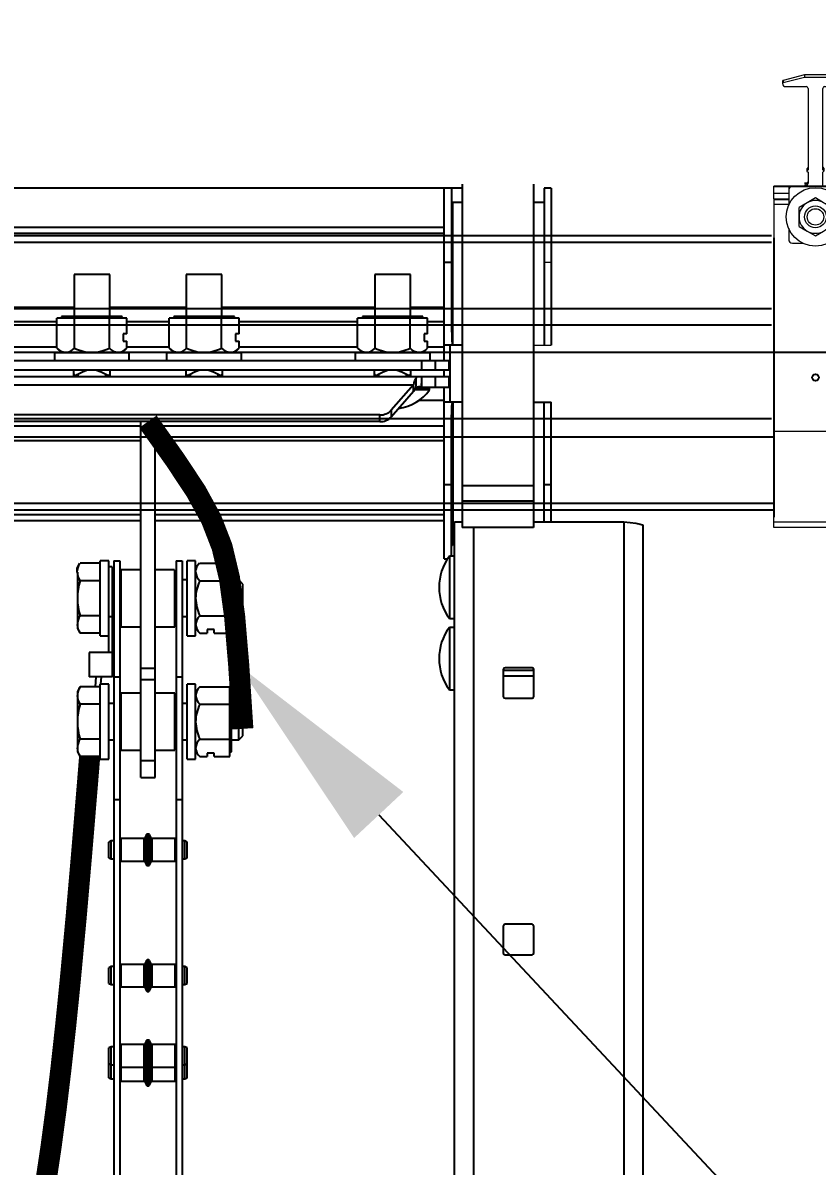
# Model space of a CAD drawing. Header units: feet. Extents: x -17 to 453, y -41 to 31.
# Drawn here: x 50.095 to 50.766, y 5.596 to 6.563 of the extents above; entities that cross this region are included whole.
import ezdxf
from ezdxf import colors
from ezdxf.entities.mleader import LeaderData, LeaderLine
from ezdxf.enums import TextEntityAlignment as Align
from ezdxf.lldxf.tags import DXFTag
from ezdxf.math import Vec2, Vec3

# ---------------------------------------------------------------- set-up
doc = ezdxf.new("R2018")
doc.units = ezdxf.units.FT
doc.header["$MEASUREMENT"] = 0
for name, color, linetype in [('DETL-RACK-FADE', 8, 'Continuous'), ('G-ANNO-TEXT', 1, 'Continuous'), ('PV-CABL-G2', 104, 'G2')]:
    doc.layers.add(name, color=color, linetype=linetype)
doc.styles.add('NEI-A', font='arial.ttf')
doc.styles.get("Standard").update_dxf_attribs({"font": 'arial.ttf'})
tags = doc.linetypes.add('G2', pattern='A,0.176989,-0.056821,["G2",NEI-A,S=0.1,R=0,X=0,Y=-0.05],-0.243179,0.176989', length=0.653978).pattern_tags.tags
tags[6] = DXFTag(74, 10)

# ---------------------------------------------------------------- blocks, each defined once
blk = doc.blocks.new('CLAMP')
at = {"color": 3, "linetype": 'Continuous', "lineweight": 15}
for p, q in [((-0.004798626367520598, 0.1326443036068738), (-0.01417172662998567, 0.1301865137858691)), ((-0.004798626367520598, 0.1314930813212918), (-0.01417172662998567, 0.1290352915338548)), ((-0.004798626367520598, 0.1326443036068738), (-0.004798626367520598, 0.1314930813212918)), ((0.004798626333975875, 0.1326443036068738), (-0.004798626367520598, 0.1326443036068738)), ((0.004798626333975875, 0.1314930813212918), (-0.004798626367520598, 0.1314930813212918)), ((0.004798626333975875, 0.1326443036068738), (0.004798626333975875, 0.1314930813212918)), ((0.01417172659643384, 0.1301865137858691), (0.004798626333975875, 0.1326443036068738)), ((0.01417172659643384, 0.1290352915338548), (0.004798626333975875, 0.1314930813212918)), ((-0.01439587906901707, 0.1298962130334331), (-0.01439587906901707, 0.1287449907478617)), ((-0.01417172662998567, 0.1301865137858691), (-0.01417172662998567, 0.1290352915338548)), ((-0.01311624537995115, 0.127466574984636), (-0.003998855286706515, 0.127466574984636)), ((-0.003199084239422945, 0.1266675651116387), (-0.003199084239422945, 0.09098773627755463)), ((0.003199084239422945, 0.1242129183640124), (0.003199084239422945, 0.1266675651116387)), ((0.00399885528669941, 0.127466574984636), (0.01311624534640643, 0.127466574984636)), ((0.01417172659643384, 0.1301865137858691), (0.01417172659643384, 0.1290352915338548)), ((0.01439587903547235, 0.1298962130334331), (0.01439587903547235, 0.1287449907478617)), ((0.003199084239422944, 0.09098773624404183), (0.003199084239422945, 0.1242129183640124)), ((-0.003710937708337525, 0.09162684573262325), (-0.003698954095273876, 0.09163956448314892)), ((-0.003710937708337525, 0.09162684573262325), (-0.003710937708337525, 0.0904763699588429)), ((-0.003199084239422945, 0.09098773627755463), (-0.003710937708337525, 0.0904763699588429)), ((-0.003710937708337525, 0.0904763699588429), (-0.003199084239422945, 0.08996500367367943)), ((-0.003199084239422945, 0.09213895856312782), (-0.003698954095273876, 0.09163956448314892)), ((0.003199084205878222, 0.09213895856312782), (0.003698954061729154, 0.09163956448314892)), ((0.003199084205878222, 0.09098773627755463), (0.003710937674792802, 0.0904763699588429)), ((0.003710937674792802, 0.0904763699588429), (0.003199084205878222, 0.08996500367367943)), ((0.003710937674792802, 0.09162684573262325), (0.003698954061729154, 0.09163956448314892)), ((0.003710937674792802, 0.09162684573262325), (0.003710937674792802, 0.0904763699588429)), ((-0.003199084239422945, 0.08996500367367943), (-0.003199084239422945, 0.08509190809895273)), ((0.003199084239422945, 0.0839094949473349), (0.003199084239422944, 0.08996500370719224)), ((-0.01823478013619351, 0.08077331040825442), (-0.01823478013619351, 0.0839094949473349)), ((-0.01823478013619351, 0.0782353062522283), (-0.01823478013619351, 0.08077331040825442)), ((-0.01823478013619351, 0.08077331040825442), (-0.0117214446394307, 0.08077331040825442)), ((-0.0117214446394307, 0.082809807811282), (-0.0117214446394307, 0.08213670027835107)), ((-0.0117214446394307, 0.08213670027835107), (-0.0117214446394307, 0.07551346538764392)), ((-0.007181590635912727, 0.0839094949473349), (-0.01021542018382959, 0.08373198649400848)), ((-0.01021542018382959, 0.0839094949473349), (-0.01021542018382959, 0.08373198649400848)), ((-0.003548296680495611, 0.08509710985918062), (-0.004861600470757566, 0.08509710985918062)), ((-0.003549628450290498, 0.08509589193335643), (-0.004861600470757566, 0.08509589193335643)), ((-0.004861600470757566, 0.08479470389906574), (-0.00414776108799586, 0.08483907472967012)), ((-0.00414776108799586, 0.08408700340066133), (-0.004861600470757566, 0.08404523685576137)), ((-0.00414776108799586, 0.08483907472967012), (-0.00414776108799586, 0.08408700340066133)), ((0.01021542015028487, 0.08373198649400848), (0.007181590602368004, 0.0839094949473349)), ((0.01021542015028487, 0.0839094949473349), (0.01021542015028487, 0.08373198649400848)), ((0.01172144463941649, 0.082809807811282), (0.01172144463941649, 0.08213670027835107)), ((0.01172144463941649, 0.07551346538764392), (0.01172144463941649, 0.08213670027835107)), ((0.01172144463941649, 0.08077331040825442), (0.01823478013619351, 0.08077331040825442)), ((0.01823478013619351, 0.08077331040825442), (0.01823478013619351, 0.0839094949473349)), ((0.01823478013619351, 0.0782353062522283), (0.01823478013619351, 0.08077331040825442)), ((-0.01823478013619351, 0.0782353062522283), (-0.01823478013619351, 0.07778579264175)), ((-0.01823478013619351, 0.0782353062522283), (-0.0117214446394307, 0.0782353062522283)), ((-0.01823478013619351, 0.07778579264175), (-0.01823478013619351, 0.07583831357466764)), ((-0.0117214446394307, 0.07778579264175), (-0.01823478013619351, 0.07778579264175)), ((-0.01823478013619351, 0.07583831357466764), (-0.01823478013619351, -0.02358258059671314)), ((-0.0117214446394307, 0.07583831357466764), (-0.01823478013619351, 0.07583831357466764)), ((-0.003595770690420608, 0.07660791066810546), (-0.007191541364054643, 0.07453189148976946)), ((-1.677236127761716e-11, 0.0786839298128843), (-0.003595770690420608, 0.07660791066810546)), ((0.003595770656861674, 0.07660791066810546), (-1.677236127761716e-11, 0.0786839298128843)), ((0.007191541364047538, 0.07453189148976946), (0.003595770656861674, 0.07660791066810546)), ((0.01172144463941649, 0.0782353062522283), (0.01823478013619351, 0.0782353062522283)), ((0.01823478013619351, 0.07778579264175), (0.01172144463941649, 0.07778579264175)), ((0.01823478013619351, 0.07583831357466764), (0.01172144463941649, 0.07583831357466764)), ((0.01823478013619351, 0.0782353062522283), (0.01823478013619351, 0.07778579264175)), ((0.01823478013619351, 0.07778579264175), (0.01823478013619351, 0.07583831357466764)), ((0.01823478013619351, 0.07583831357466764), (0.01823478013619351, -0.02358258059671314)), ((-0.007191541364054643, 0.07037985313309925), (-0.007191541364054643, 0.07453189148976946)), ((-0.007191541364054643, 0.06622781480998441), (-0.007191541364054643, 0.07037985313309925)), ((0.007191541364047538, 0.07037985313309925), (0.007191541364047538, 0.07453189148976946)), ((0.007191541364047538, 0.06622781480998441), (0.007191541364047538, 0.07037985313309925)), ((-0.0117214446394307, 0.0652462409121135), (-0.0117214446394307, 0.06046379805403035)), ((-0.007191541364054643, 0.06622781480998441), (-0.003595770690420608, 0.06415179563165019)), ((0.003595770656861674, 0.06415179563165019), (0.007191541364047538, 0.06622781480998441)), ((0.01172144463941649, 0.06046379805403035), (0.01172144463941649, 0.0652462409121135)), ((-0.003595770690420608, 0.06415179563165019), (-1.677236127761716e-11, 0.06207577645331419)), ((-1.677236127761716e-11, 0.06207577645331419), (0.003595770656861674, 0.06415179563165019)), ((-0.01012190251133305, 0.05886577834159468), (-0.005583217748810654, 0.05886577834159468)), ((0.005583217748817759, 0.05886577834159468), (0.01012190251132594, 0.05886577834159468)), ((0.01823478013619351, -0.02358258059671314), (-0.01823478013619351, -0.02358258059671314)), ((-0.01823478013619351, -0.06326747562251), (-0.01823478013619351, -0.02358258059671314)), ((0.01823478013619351, -0.06326747562251), (0.01823478013619351, -0.02358258059671314)), ((0.01823478013619351, -0.06326747562251), (-0.01823478013619351, -0.06326747562251)), ((-0.01823478013619351, -0.06573478283980094), (-0.01823478013619351, -0.06326747562251)), ((0.01823478013619351, -0.06573478283980094), (0.01823478013619351, -0.06326747562251)), ((0.01823478013619351, -0.06573478283980094), (-0.01823478013619351, -0.06573478283980094))]:
    blk.add_line(p, q, dxfattribs=at)
at = {"color": 3}
for p, q in [((-0.01823478013619351, 0.0839094949473349), (0.01823478013619351, 0.0839094949473349)), ((-0.01823478013619351, 0.06120492388741638), (-0.01823478013619351, -0.06120492388741638))]:
    blk.add_line(p, q, dxfattribs=at)
at = {"color": 3, "linetype": 'Continuous', "lineweight": 15}
for radius in [0.01279633693693193, 0.004798626351348265, 0.003598969763508833]:
    blk.add_circle((-1.677236127761716e-11, 0.07037985313309925), radius, dxfattribs=at)
at = {"color": 3}
blk.add_circle((0, 0), 0.001468251009832691, dxfattribs=at)
at = {"color": 3, "linetype": 'Continuous', "lineweight": 15}
for centre, radius, start, end in [((-0.01409569419036316, 0.1298961174420832), 0.0003001849005565807, 104.6720091426993, 179.9817583273999), ((-0.01409569419036316, 0.1287448951565118), 0.0003001849005798663, 104.6720091452997, 179.9817583237994), ((-0.01311685405767449, 0.128745599995975), 0.001279025164742439, 180.0272924107003, 270.0272664350998), ((-0.003998474867319857, 0.1266671843231819), 0.0007993907279524112, 0.02729241099994475, 90.02726643579999), ((0.003998474867312751, 0.1266671843231819), 0.0007993907279628461, 89.97273356550035, 179.972707589), ((0.01311685402411555, 0.128745599995975), 0.001279025164714322, 269.9727335644997, 359.9727075900991), ((0.01409569415680423, 0.1298961174420832), 0.0003001849005603722, 0.01824167080079556, 75.32799085330021), ((0.01409569415680423, 0.1287448951565118), 0.0003001849005614123, 0.01824167260012449, 75.32799085369959), ((-0.01033500993772307, 0.08289541565966196), 0.001389075205851073, 133.1103241237991, 183.5333432729001), ((-0.01012276951050595, 0.0821359982573), 0.001598675271910271, 93.32241776470013, 179.9748391512997), ((-0.004206123688323515, 0.08509235032221696), 0.001007039541364204, 273.3224177638996, 359.9748391507998), ((0.01012276951051305, 0.0821359982573), 0.001598675271928054, 0.02516084899986749, 86.6775822356), ((0.0101859501635424, 0.08283448584924358), 0.001535692774013485, 359.0792370251004, 44.42826549430035), ((-1.677236127761716e-11, 0.07037985313309925), 0.007191541358559756, 119.9999999999995, 180), ((-1.677236127761716e-11, 0.07037985313309925), 0.007191541358559756, 60.00000000000048, 119.9999999999995), ((-1.677236127761716e-11, 0.07037985313309925), 0.007191541358563615, 0, 60.00000000000048), ((-1.677236127761716e-11, 0.07037985313309925), 0.007191541358554086, 180, 239.9999999999004), ((-1.677236127761716e-11, 0.07037985313309925), 0.007191541358563615, 299.9999999999994, 0), ((-0.01012266338362977, 0.06046455963093678), 0.001598781455914351, 180.0272924109999, 270.0272664354999), ((-1.677236127761716e-11, 0.07037985313309925), 0.007191541358554992, 239.9999999999004, 299.9999999999994), ((0.01012266335008505, 0.06046455963093678), 0.001598781455935221, 269.9727335655003, 359.9727075887004)]:
    blk.add_arc(centre, radius, start, end, dxfattribs=at)
blk.add_ellipse((-0.004206669824004194, 0.08590663954596067), major_axis=(0, 0.001069394072090679), ratio=0.9422023292000001, start_param=3.200091272179716, end_param=4.712388980384703, dxfattribs=at)
blk = doc.blocks.new('DETAIL_TITLE')
at = {"style": 'NEI-A', "flags": 8}
blk.add_attdef('#', text='', height=0.2, dxfattribs=at).set_placement((0.5922, -0.5109), align=Align.MIDDLE_CENTER)
at = {"lineweight": 30, "style": '', "flags": 104}
blk.add_attdef('DETAIL_TITLE', text='', height=0.2, dxfattribs=at).set_placement((0.909896588761212, -0.5251383791434918), align=Align.BOTTOM_LEFT)
at = {"style": 'NEI-A'}
for tag, p in [('SCALE:', (0.9386493124493107, -0.7379200523425924)), ('1"_=_', (1.547398728572484, -0.7379200523425924))]:
    blk.add_attdef(tag, text='', height=0.1, dxfattribs=at).set_placement(p, align=Align.BOTTOM_LEFT)

msp = doc.modelspace()

# ---------------------------------------------------------------- linework, layer by layer
for p, q in [((50.46644343944826, 6.426315611573708), (50.46644343944826, 6.136100432745936)), ((50.52665506930147, 6.426315611573708), (50.52665506930147, 6.136100432745936)), ((49.93556974147808, 6.423065826898643), (50.46644343944826, 6.423065826898643)), ((50.45741169842029, 6.422761987859934), (50.45139055498509, 6.422761987859934)), ((50.45139055498509, 6.277885385978395), (50.45139055498509, 6.422761987859934)), ((50.45741169842029, 6.422761987859934), (50.45741169842029, 6.304539039434411)), ((50.54170795376464, 6.422761987859934), (50.53568681032943, 6.422761987859934)), ((50.53568681032943, 6.422761987859934), (50.53568681032943, 6.290296508846021)), ((50.54170795376464, 6.422761987859934), (50.54170795376464, 6.290296508846021)), ((50.46644343944826, 6.410719588863847), (50.45861593400738, 6.410719588863847)), ((50.45861593400738, 6.290296508846021), (50.45861593400738, 6.410719588863847)), ((50.53568681032943, 6.410719588863847), (50.52665506930147, 6.410719588863847)), ((49.95062262594124, 6.389809293213057), (50.45139055498509, 6.389809293213057)), ((49.95062262594124, 6.384809261124213), (50.45139055498509, 6.384809261124213)), ((50.45741169842029, 6.360141876769998), (50.45139055498509, 6.360141876769998)), ((50.13854297663922, 6.350007750525501), (50.13854297663922, 6.314486203289796)), ((50.16864878006575, 6.350007750525501), (50.13854297663922, 6.350007750525501)), ((50.16864878006575, 6.314486203289796), (50.16864878006575, 6.350007750525501)), ((50.2333644066106, 6.350007750525501), (50.2333644066106, 6.314486203289796)), ((50.26347021003714, 6.350007750525501), (50.2333644066106, 6.350007750525501)), ((50.26347021003714, 6.314486203289796), (50.26347021003714, 6.350007750525501)), ((50.39266441218255, 6.350007750525501), (50.39266441218255, 6.314486203289796)), ((50.42277022135912, 6.350007750525501), (50.39266441218255, 6.350007750525501)), ((50.42277022135912, 6.314486203289796), (50.42277022135912, 6.350007750525501)), ((50.0093487744938, 6.322386737050618), (50.13854297663922, 6.322386737050618)), ((50.16864878006575, 6.322386737050618), (50.2333644066106, 6.322386737050618)), ((50.26347021003714, 6.322386737050618), (50.39266441218255, 6.322386737050618)), ((50.42277022135912, 6.322386737050618), (50.45139055498509, 6.322386737050618)), ((50.02383067472812, 6.310315628129608), (50.12406106490484, 6.310315628129608)), ((50.12406106490484, 6.287704141488922), (50.12406106490484, 6.312992996817094)), ((50.18313068030007, 6.312992996817094), (50.12406106490484, 6.312992996817094)), ((50.1280179860133, 6.314486203289796), (50.1280179860133, 6.312992996817094)), ((50.17917377069168, 6.314486203289796), (50.1280179860133, 6.314486203289796)), ((50.13882847162867, 6.287704141488922), (50.13882847162867, 6.312992996817094)), ((50.16836327932627, 6.287704141488922), (50.16836327932627, 6.312992996817094)), ((50.17917377069168, 6.312992996817094), (50.17917377069168, 6.314486203289796)), ((50.18313068030007, 6.299746313358623), (50.18313068030007, 6.312992996817094)), ((50.18313068030007, 6.310315628129608), (50.2188825063763, 6.310315628129608)), ((50.2188825063763, 6.287704141488922), (50.2188825063763, 6.312992996817094)), ((50.2779521160215, 6.312992996817094), (50.2188825063763, 6.312992996817094)), ((50.22283941598468, 6.314486203289796), (50.22283941598468, 6.312992996817094)), ((50.27399520066306, 6.314486203289796), (50.22283941598468, 6.314486203289796)), ((50.23364990160006, 6.287704141488922), (50.23364990160006, 6.312992996817094)), ((50.26318471504771, 6.287704141488922), (50.26318471504771, 6.312992996817094)), ((50.27399520066306, 6.312992996817094), (50.27399520066306, 6.314486203289796)), ((50.2779521160215, 6.299746313358623), (50.2779521160215, 6.312992996817094)), ((50.2779521160215, 6.310315628129608), (50.3781825061982, 6.310315628129608)), ((50.3781825061982, 6.287704141488922), (50.3781825061982, 6.312992996817094)), ((50.43725212159342, 6.312992996817094), (50.3781825061982, 6.312992996817094)), ((50.38213942155663, 6.314486203289796), (50.38213942155663, 6.312992996817094)), ((50.43329521198505, 6.314486203289796), (50.38213942155663, 6.314486203289796)), ((50.39294990717199, 6.287704141488922), (50.39294990717199, 6.312992996817094)), ((50.42248472061964, 6.287704141488922), (50.42248472061964, 6.312992996817094)), ((50.43329521198505, 6.312992996817094), (50.43329521198505, 6.314486203289796)), ((50.43725212159342, 6.299746313358623), (50.43725212159342, 6.312992996817094)), ((50.43725212159342, 6.310315628129608), (50.45139055498509, 6.310315628129608)), ((50.18313068030007, 6.299746313358623), (50.18012009995742, 6.299746313358623)), ((50.18012009995742, 6.299746313358623), (50.18012009995742, 6.29372511386058)), ((50.2779521160215, 6.299746313358623), (50.2749415299288, 6.299746313358623)), ((50.2749415299288, 6.299746313358623), (50.2749415299288, 6.29372511386058)), ((50.43725212159342, 6.299746313358623), (50.43424153550075, 6.299746313358623)), ((50.43424153550075, 6.299746313358623), (50.43424153550075, 6.29372511386058)), ((50.18012009995742, 6.29372511386058), (50.18313068030007, 6.29372511386058)), ((50.18313068030007, 6.287704141488922), (50.18313068030007, 6.29372511386058)), ((50.2749415299288, 6.29372511386058), (50.2779521160215, 6.29372511386058)), ((50.2779521160215, 6.287704141488922), (50.2779521160215, 6.29372511386058)), ((50.43424153550075, 6.29372511386058), (50.43725212159342, 6.29372511386058)), ((50.43725212159342, 6.287704141488922), (50.43725212159342, 6.29372511386058)), ((50.46644343944826, 6.290296508846021), (50.45139055498509, 6.290296508846021)), ((50.45620746858325, 6.290296508846021), (50.45620746858325, 6.24212713998805)), ((50.02383067472812, 6.288696370409305), (50.12406106490484, 6.288696370409305)), ((50.12197273843123, 6.284091286664275), (50.12197273843123, 6.276866026955217)), ((50.12197273843123, 6.284091286664275), (50.1852190125237, 6.284091286664275)), ((50.12406106490484, 6.287704141488922), (50.1280179860133, 6.284091286664275)), ((50.17917377069168, 6.284091286664275), (50.18313068030007, 6.287704141488922)), ((50.18313068030007, 6.288696370409305), (50.2188825063763, 6.288696370409305)), ((50.1852190125237, 6.276866026955217), (50.1852190125237, 6.284091286664275)), ((50.21679417415265, 6.284091286664275), (50.21679417415265, 6.276866026955217)), ((50.21679417415265, 6.284091286664275), (50.28004043674506, 6.284091286664275)), ((50.2188825063763, 6.287704141488922), (50.22283941598468, 6.284091286664275)), ((50.27399520066306, 6.284091286664275), (50.2779521160215, 6.287704141488922)), ((50.2779521160215, 6.288696370409305), (50.3781825061982, 6.288696370409305)), ((50.28004043674506, 6.276866026955217), (50.28004043674506, 6.284091286664275)), ((50.37609416822453, 6.284091286664275), (50.37609416822453, 6.276866026955217)), ((50.37609416822453, 6.284091286664275), (50.43934044231701, 6.284091286664275)), ((50.3781825061982, 6.287704141488922), (50.38213942155663, 6.284091286664275)), ((50.43329521198505, 6.284091286664275), (50.43725212159342, 6.287704141488922)), ((50.43725212159342, 6.288696370409305), (50.45139055498509, 6.288696370409305)), ((50.43934044231701, 6.276866026955217), (50.43934044231701, 6.284091286664275)), ((50.45512803175653, 6.276866026955217), (49.9468851491698, 6.276866026955217)), ((50.43252420703752, 6.268946955081447), (50.43252420703752, 6.276866026955217)), ((50.44361114283724, 6.276866026955217), (50.44361114283724, 6.268946955081447)), ((50.45512803175653, 6.277885385978395), (50.45512803175653, 6.268946955081447)), ((50.45512803175653, 6.268946955081447), (49.9468851491698, 6.268946955081447)), ((50.45512803175653, 6.263476468063748), (49.9468851491698, 6.263476468063748)), ((50.13842255365552, 6.263476468063748), (50.13842255365552, 6.268946955081447)), ((50.14179440294927, 6.265588204367488), (50.14179440294927, 6.263476468063748)), ((50.1653973537557, 6.263476468063748), (50.1653973537557, 6.265588204367488)), ((50.16876919729943, 6.268946955081447), (50.16876919729943, 6.263476468063748)), ((50.2332439836269, 6.263476468063748), (50.2332439836269, 6.268946955081447)), ((50.23661583292068, 6.265588204367488), (50.23661583292068, 6.263476468063748)), ((50.26021878372708, 6.263476468063748), (50.26021878372708, 6.265588204367488)), ((50.26359063302084, 6.268946955081447), (50.26359063302084, 6.263476468063748)), ((50.39254398344882, 6.263476468063748), (50.39254398344882, 6.268946955081447)), ((50.39591583274258, 6.265588204367488), (50.39591583274258, 6.263476468063748)), ((50.41951878354899, 6.263476468063748), (50.41951878354899, 6.265588204367488)), ((50.42289063284277, 6.268946955081447), (50.42289063284277, 6.263476468063748)), ((50.43252420703752, 6.254854310656265), (50.43252420703752, 6.263476468063748)), ((50.44361114283724, 6.263476468063748), (50.44361114283724, 6.254854310656265)), ((50.45139055498509, 6.263476468063748), (50.45139055498509, 6.268946955081447)), ((50.45512803175653, 6.263476468063748), (50.45512803175653, 6.253763740324217)), ((49.97677034675225, 6.256683909991022), (50.42524283992413, 6.256683909991022)), ((50.42524283992413, 6.256683909991022), (50.4064695620436, 6.235141970116798)), ((50.42524283992413, 6.251027139088345), (50.42524283992413, 6.256683909991022)), ((50.43902736440951, 6.252494121088771), (50.42625298307865, 6.252494121088771)), ((50.43902736440951, 6.25366924137346), (50.42702958281026, 6.25366924137346)), ((50.43198981028159, 6.254854310656265), (50.45512803175653, 6.254854310656265)), ((50.43902736440951, 6.252494121088771), (50.43902736440951, 6.25366924137346)), ((50.45139055498509, 6.109661547410939), (50.45139055498509, 6.253763740324217)), ((50.42524283992413, 6.251027139088345), (50.4064695620436, 6.229485199214119)), ((50.43030724653019, 6.243727278424766), (50.45139055498509, 6.243727278424766)), ((50.46644343944826, 6.24212713998805), (50.45139055498509, 6.24212713998805)), ((50.45861593400738, 6.24212713998805), (50.45861593400738, 6.121703946407028)), ((50.52665506930147, 6.24212713998805), (50.54170795376464, 6.24212713998805)), ((50.53568681032943, 6.140817987176222), (50.53568681032943, 6.24212713998805)), ((50.54170795376464, 6.140817987176222), (50.54170795376464, 6.24212713998805)), ((50.4064695620436, 6.235141970116798), (50.4064695620436, 6.229485199214119)), ((50.39696289687207, 6.231273428484315), (50.00505028980431, 6.231273428484315)), ((50.39696289687207, 6.225616656144132), (50.00505028980431, 6.225616656144132)), ((50.19498542977786, 5.924729188042976), (50.19498542977786, 6.225616656144132)), ((50.20702775114847, 5.924729188042976), (50.20702775114847, 6.225616656144132)), ((50.39696289687207, 6.225616656144132), (50.39696289687207, 6.231273428484315)), ((50.45741169842029, 6.111925546079872), (50.45741169842029, 6.227884497273974)), ((49.95062262594124, 6.22210790714127), (50.19498542977786, 6.22210790714127)), ((50.20702775114847, 6.22210790714127), (50.45139055498509, 6.22210790714127)), ((49.95062262594124, 6.209539440314989), (50.19498542977786, 6.209539440314989)), ((50.20702775114847, 6.209539440314989), (50.45139055498509, 6.209539440314989)), ((50.45741169842029, 6.172281658500882), (50.45139055498509, 6.172281658500882)), ((50.46644343944826, 6.171749372007801), (50.52665506930147, 6.171749372007801)), ((50.54170795376464, 6.172281658500882), (50.53568681032943, 6.172281658500882)), ((50.52665506930147, 6.158431024425202), (50.46644343944826, 6.158431024425202)), ((49.95062262594124, 6.147116916241393), (50.19498542977786, 6.147116916241393)), ((50.20702775114847, 6.147116916241393), (50.45139055498509, 6.147116916241393)), ((49.95062262594124, 6.141910932272742), (50.19498542977786, 6.141910932272742)), ((50.20702775114847, 6.141910932272742), (50.45139055498509, 6.141910932272742)), ((50.4599405983282, 5.586911176933995), (50.4599405983282, 6.140817987176222)), ((50.4599405983282, 6.140817987176222), (50.46644343944826, 6.140817987176222)), ((50.52665506930147, 6.136100432745936), (50.46644343944826, 6.136100432745936)), ((50.47619774137858, 6.136100432745936), (50.47619774137858, 5.586080023745001)), ((50.52665506930147, 6.140817987176222), (50.60309972655814, 6.140817987176222)), ((50.60309972655814, 6.140817987176222), (50.60309972655814, 5.553208377279431)), ((50.61935684085834, 5.543241543991707), (50.61935684085834, 6.138117106595484)), ((50.45861593400738, 6.121703946407028), (50.4599405983282, 6.121703946407028)), ((50.16795885636224, 6.107934131948769), (50.16073346583988, 6.107934131948769)), ((50.16073346583988, 6.044687803230953), (50.16073346583988, 6.107934131948769)), ((50.16795885636224, 6.030528694150819), (50.16795885636224, 6.107934131948769)), ((50.17208605900817, 6.107922489565331), (50.1773012315328, 6.107922489565331)), ((50.17208605900817, 6.107922489565331), (50.17208605900817, 4.874936921379481)), ((50.1773012315328, 6.107922489565331), (50.1773012315328, 4.873348369263359)), ((50.22471194939352, 6.107922489565331), (50.2299271276682, 6.107922489565331)), ((50.22471194939352, 6.107922489565331), (50.22471194939352, 4.872578934075401)), ((50.2299271276682, 6.107922489565331), (50.2299271276682, 4.874025398513318)), ((50.24127972083648, 6.107934131948769), (50.23405433031412, 6.107934131948769)), ((50.23405433031412, 6.044687803230953), (50.23405433031412, 6.107934131948769)), ((50.24127972083648, 6.044687803230953), (50.24127972083648, 6.107934131948769)), ((50.45139055498509, 6.109661547410939), (50.45407454483792, 6.109661547410939)), ((50.4599405983282, 6.111925546079872), (50.45564870317885, 6.111925546079872)), ((50.45564870317885, 6.111925546079872), (50.45564870317885, 6.059228296322249)), ((50.14327317100247, 6.105845793975085), (50.14098864758348, 6.101888857054035)), ((50.14098864758348, 6.101888857054035), (50.14098864758348, 6.09846205898798)), ((50.14132124406645, 6.09846205898798), (50.14132124406645, 6.050733079563187)), ((50.16073346583988, 6.105845793975085), (50.14360576748543, 6.105845793975085)), ((50.17075726320563, 6.102803995254726), (50.16762625987928, 6.102803995254726)), ((50.17108985968859, 6.009815984078868), (50.17108985968859, 6.102803995254726)), ((50.1946528332949, 6.100395539893157), (50.17803442704343, 6.100395539893157)), ((50.17836702352639, 6.052226283160875), (50.17836702352639, 6.100395539893157)), ((50.22331356091698, 6.100395539893157), (50.2066951546655, 6.100395539893157)), ((50.22364615739994, 6.052226283160875), (50.22364615739994, 6.100395539893157)), ((50.24455981961469, 6.105845793975085), (50.24094712435352, 6.101888857054035)), ((50.24489241609766, 6.105845793975085), (50.27018128867593, 6.105845793975085)), ((50.27018128867593, 6.046776142642138), (50.27018128867593, 6.105845793975085)), ((50.27167453827391, 6.101888857054035), (50.27018128867593, 6.101888857054035)), ((50.27167453827391, 6.050733079563187), (50.27167453827391, 6.101888857054035)), ((50.16073346583988, 6.091078324000875), (50.14360576748543, 6.091078324000875)), ((50.17208605900817, 6.091773268922488), (50.17108985968859, 6.091773268922488)), ((50.17836702352639, 6.091773268922488), (50.1773012315328, 6.091773268922488)), ((50.22471194939352, 6.091773268922488), (50.22364615739994, 6.091773268922488)), ((50.23405433031412, 6.091773268922488), (50.2299271276682, 6.091773268922488)), ((50.24489241609766, 6.091078324000875), (50.27018128867593, 6.091078324000875)), ((50.27773666220879, 6.091773268922488), (50.27167453827391, 6.091773268922488)), ((50.28115668529605, 6.088353253022753), (50.27773666220879, 6.091773268922488)), ((50.27773666220879, 6.060848554131544), (50.27773666220879, 6.091773268922488)), ((50.28115668529605, 6.064268570031279), (50.28115668529605, 6.088353253022753)), ((50.16073346583988, 6.061543499053156), (50.14360576748543, 6.061543499053156)), ((50.16795885636224, 6.061003412637556), (50.17108985968859, 6.061003412637556)), ((50.17108985968859, 6.060848554131544), (50.17208605900817, 6.060848554131544)), ((50.1773012315328, 6.060848554131544), (50.17836702352639, 6.060848554131544)), ((50.22364615739994, 6.060848554131544), (50.22471194939352, 6.060848554131544)), ((50.2299271276682, 6.060848554131544), (50.23405433031412, 6.060848554131544)), ((50.24489241609766, 6.061543499053156), (50.27018128867593, 6.061543499053156)), ((50.27167453827391, 6.060848554131544), (50.27773666220879, 6.060848554131544)), ((50.27773666220879, 6.060848554131544), (50.28115668529605, 6.064268570031279)), ((50.45564870317885, 6.059228296322249), (50.4599405983282, 6.059228296322249)), ((50.14132124406645, 6.050733079563187), (50.14360576748543, 6.046776142642138)), ((50.17836702352639, 6.052226283160875), (50.19498542977786, 6.052226283160875)), ((50.20702775114847, 6.052226283160875), (50.22364615739994, 6.052226283160875)), ((50.24127972083648, 6.050733079563187), (50.24489241609766, 6.046776142642138)), ((50.25693473746828, 6.049786741672406), (50.25091357678296, 6.049786741672406)), ((50.25091357678296, 6.049786741672406), (50.25091357678296, 6.046776142642138)), ((50.25693473746828, 6.046776142642138), (50.25693473746828, 6.049786741672406)), ((50.27018128867593, 6.050733079563187), (50.27167453827391, 6.050733079563187)), ((50.4599405983282, 6.051713891789012), (50.45564870317885, 6.051713891789012)), ((50.45564870317885, 6.051713891789012), (50.45564870317885, 5.999016755594583)), ((50.16073346583988, 6.046776142642138), (50.14360576748543, 6.046776142642138)), ((50.16073346583988, 6.044687803230953), (50.16795885636224, 6.044687803230953)), ((50.23405433031412, 6.044687803230953), (50.24127972083648, 6.044687803230953)), ((50.24489241609766, 6.046776142642138), (50.25091357678296, 6.046776142642138)), ((50.25693473746828, 6.046776142642138), (50.27018128867593, 6.046776142642138)), ((50.15134045586081, 6.030528694150819), (50.15134045586081, 6.009815984078868)), ((50.17108985968859, 6.030528694150819), (50.15134045586081, 6.030528694150819)), ((50.17108985968859, 6.009815984078868), (50.15134045586081, 6.009815984078868)), ((50.15652411244342, 6.001542205481469), (50.15720031656335, 6.009815984078868)), ((50.16119509015245, 6.003630544892657), (50.1617004894817, 6.009815984078868)), ((50.19498542977786, 6.017123871791354), (50.20702775114847, 6.017123871791354)), ((50.50125334653562, 6.016102931508543), (50.50125334653562, 5.993237680009235)), ((50.52665506930147, 6.015395552136168), (50.50125334653562, 6.015395552136168)), ((50.50125334653562, 6.010781877838797), (50.52665506930147, 6.010781877838797)), ((50.52556367815193, 6.01754809643854), (50.50269842234007, 6.01754809643854)), ((50.52665506930147, 6.017050173592333), (50.52665506930147, 6.010781877838797)), ((50.52665506930147, 6.013323039696408), (50.52700873095623, 6.013323039696408)), ((50.52700873095623, 5.993237680009235), (50.52700873095623, 6.016102931508543)), ((50.14360576748543, 6.001542205481469), (50.14132124406645, 5.997585268560419)), ((50.16073346583988, 6.001542205481469), (50.14360576748543, 6.001542205481469)), ((50.16795885636224, 6.003630544892657), (50.16073346583988, 6.003630544892657)), ((50.16073346583988, 5.94038421473733), (50.16073346583988, 6.003630544892657)), ((50.16795885636224, 5.94038421473733), (50.16795885636224, 6.003630544892657)), ((50.1773012315328, 6.009578043316656), (50.17208605900817, 6.009578043316656)), ((50.19498542977786, 6.007643321841419), (50.20702775114847, 6.007643321841419)), ((50.2299271276682, 6.009578043316656), (50.22471194939352, 6.009578043316656)), ((50.24127972083648, 6.003630544892657), (50.23405433031412, 6.003630544892657)), ((50.23405433031412, 5.94038421473733), (50.23405433031412, 6.003630544892657)), ((50.24127972083648, 5.94038421473733), (50.24127972083648, 6.003630544892657)), ((50.24489241609766, 6.001542205481469), (50.24127972083648, 5.997585268560419)), ((50.24489241609766, 6.001542205481469), (50.27018128867593, 6.001542205481469)), ((50.27018128867593, 5.942472554148521), (50.27018128867593, 6.001542205481469)), ((50.14132124406645, 5.997585268560419), (50.14132124406645, 5.946429491069571)), ((50.19498542977786, 5.996092063525223), (50.17836702352639, 5.996092063525223)), ((50.17836702352639, 5.947922696104765), (50.17836702352639, 5.996092063525223)), ((50.22364615739994, 5.996092063525223), (50.20702775114847, 5.996092063525223)), ((50.22364615739994, 5.947922696104765), (50.22364615739994, 5.996092063525223)), ((50.27167453827391, 5.997585268560419), (50.27018128867593, 5.997585268560419)), ((50.27167453827391, 5.946429491069571), (50.27167453827391, 5.997585268560419)), ((50.45564870317885, 5.999016755594583), (50.4599405983282, 5.999016755594583)), ((50.50269842234007, 5.991792628642425), (50.52556367815193, 5.991792628642425)), ((50.16073346583988, 5.986774736944765), (50.14360576748543, 5.986774736944765)), ((50.17208605900817, 5.987469680428871), (50.16795885636224, 5.987469680428871)), ((50.17836702352639, 5.987469680428871), (50.1773012315328, 5.987469680428871)), ((50.22471194939352, 5.987469680428871), (50.22364615739994, 5.987469680428871)), ((50.23405433031412, 5.987469680428871), (50.2299271276682, 5.987469680428871)), ((50.24489241609766, 5.986774736944765), (50.27018128867593, 5.986774736944765)), ((50.27773666220879, 5.987469680428871), (50.27167453827391, 5.987469680428871)), ((50.28115668529605, 5.984049665966642), (50.27773666220879, 5.987469680428871)), ((50.27773666220879, 5.956545077763611), (50.27773666220879, 5.987469680428871)), ((50.28115668529605, 5.959965095100854), (50.28115668529605, 5.984049665966642)), ((50.16073346583988, 5.957239910559538), (50.14360576748543, 5.957239910559538)), ((50.16795885636224, 5.956545077763611), (50.17208605900817, 5.956545077763611)), ((50.1773012315328, 5.956545077763611), (50.17836702352639, 5.956545077763611)), ((50.22364615739994, 5.956545077763611), (50.22471194939352, 5.956545077763611)), ((50.2299271276682, 5.956545077763611), (50.23405433031412, 5.956545077763611)), ((50.24489241609766, 5.957239910559538), (50.27018128867593, 5.957239910559538)), ((50.27167453827391, 5.956545077763611), (50.27773666220879, 5.956545077763611)), ((50.27773666220879, 5.956545077763611), (50.28115668529605, 5.959965095100854)), ((50.14132124406645, 5.946429491069571), (50.14360576748543, 5.942472554148521)), ((50.16073346583988, 5.942472554148521), (50.14360576748543, 5.942472554148521)), ((50.17836702352639, 5.947922696104765), (50.19498542977786, 5.947922696104765)), ((50.20702775114847, 5.947922696104765), (50.22364615739994, 5.947922696104765)), ((50.24127972083648, 5.946429491069571), (50.24489241609766, 5.942472554148521)), ((50.24489241609766, 5.942472554148521), (50.25091357678296, 5.942472554148521)), ((50.25693473746828, 5.94548315317879), (50.25091357678296, 5.94548315317879)), ((50.25091357678296, 5.94548315317879), (50.25091357678296, 5.942472554148521)), ((50.25693473746828, 5.942472554148521), (50.25693473746828, 5.94548315317879)), ((50.25693473746828, 5.942472554148521), (50.27018128867593, 5.942472554148521)), ((50.27018128867593, 5.946429491069571), (50.27167453827391, 5.946429491069571)), ((50.16073346583988, 5.94038421473733), (50.16795885636224, 5.94038421473733)), ((50.19498542977786, 5.939180042400633), (50.20702775114847, 5.939180042400633)), ((50.23405433031412, 5.94038421473733), (50.24127972083648, 5.94038421473733)), ((50.19498542977786, 5.924729188042976), (50.20702775114847, 5.924729188042976)), ((50.17208605900817, 5.906160319595374), (50.1773012315328, 5.906160319595374)), ((50.22471194939352, 5.906160319595374), (50.2299271276682, 5.906160319595374)), ((50.19973216419843, 5.876535403098751), (50.19836037259047, 5.873593643487903)), ((50.19973216419843, 5.850836453834487), (50.19973216419843, 5.876535403098751)), ((50.20161308115836, 5.876960984754206), (50.20040010551802, 5.876960984754206)), ((50.20040010551802, 5.850410985742228), (50.20040010551802, 5.876960984754206)), ((50.20161308115836, 5.850410985742228), (50.20161308115836, 5.876960984754206)), ((50.20365281408588, 5.873593643487903), (50.20228102247793, 5.876535403098751)), ((50.20228102247793, 5.850836453834487), (50.20228102247793, 5.876535403098751)), ((50.16984750711927, 5.871271658590677), (50.16796891317352, 5.870308704536159)), ((50.16796891317352, 5.857063264522766), (50.16796891317352, 5.870308704536159)), ((50.17208605900817, 5.871271658590677), (50.16984750711927, 5.871271658590677)), ((50.16984750711927, 5.856100198342562), (50.16984750711927, 5.871271658590677)), ((50.19769243702093, 5.873168063269961), (50.17802377518507, 5.873168063269961)), ((50.17802377518507, 5.873168063269961), (50.17802377518507, 5.854203793663283)), ((50.19769243702093, 5.854203793663283), (50.19769243702093, 5.873168063269961)), ((50.19836037259047, 5.873593643487903), (50.19836037259047, 5.853778327008531)), ((50.20365281408588, 5.853778327008531), (50.20365281408588, 5.873593643487903)), ((50.22398941149129, 5.873168063269961), (50.20432074965545, 5.873168063269961)), ((50.20432074965545, 5.873168063269961), (50.20432074965545, 5.854203793663283)), ((50.22398941149129, 5.854203793663283), (50.22398941149129, 5.873168063269961)), ((50.23216567380704, 5.871271658590677), (50.2299271276682, 5.871271658590677)), ((50.23404427350285, 5.870308704536159), (50.23216567380704, 5.871271658590677)), ((50.23216567380704, 5.856100198342562), (50.23216567380704, 5.871271658590677)), ((50.23404427350285, 5.857063264522766), (50.23404427350285, 5.870308704536159)), ((50.16796891317352, 5.857063264522766), (50.16984750711927, 5.856100198342562)), ((50.16984750711927, 5.856100198342562), (50.17208605900817, 5.856100198342562)), ((50.2299271276682, 5.856100198342562), (50.23216567380704, 5.856100198342562)), ((50.23216567380704, 5.856100198342562), (50.23404427350285, 5.857063264522766)), ((50.17802377518507, 5.854203793663283), (50.19769243702093, 5.854203793663283)), ((50.19836037259047, 5.853778327008531), (50.19973216419843, 5.850836453834487)), ((50.20040010551802, 5.850410985742228), (50.20161308115836, 5.850410985742228)), ((50.20228102247793, 5.850836453834487), (50.20365281408588, 5.853778327008531)), ((50.20432074965545, 5.854203793663283), (50.22398941149129, 5.854203793663283)), ((50.50125334653562, 5.799341228775479), (50.50125334653562, 5.776475977276171)), ((50.52556367815193, 5.800786281579795), (50.50269842234007, 5.800786281579795)), ((50.52700873095623, 5.776475977276171), (50.52700873095623, 5.799341228775479)), ((50.19973216419843, 5.770244756311024), (50.19836037259047, 5.767302996700176)), ((50.19973216419843, 5.744545807046757), (50.19973216419843, 5.770244756311024)), ((50.20161308115836, 5.770670224403288), (50.20040010551802, 5.770670224403288)), ((50.20040010551802, 5.744120225391304), (50.20040010551802, 5.770670224403288)), ((50.20161308115836, 5.744120225391304), (50.20161308115836, 5.770670224403288)), ((50.20365281408588, 5.767302996700176), (50.20228102247793, 5.770244756311024)), ((50.20228102247793, 5.744545807046757), (50.20228102247793, 5.770244756311024)), ((50.16984750711927, 5.764981011802947), (50.16796891317352, 5.764017945622747)), ((50.16796891317352, 5.75077261773504), (50.16796891317352, 5.764017945622747)), ((50.17208605900817, 5.764981011802947), (50.16984750711927, 5.764981011802947)), ((50.16984750711927, 5.749809551554835), (50.16984750711927, 5.764981011802947)), ((50.19769243702093, 5.766877416482229), (50.17802377518507, 5.766877416482229)), ((50.17802377518507, 5.766877416482229), (50.17802377518507, 5.747913146875552)), ((50.19769243702093, 5.747913146875552), (50.19769243702093, 5.766877416482229)), ((50.19836037259047, 5.767302996700176), (50.19836037259047, 5.747487566657606)), ((50.20365281408588, 5.747487566657606), (50.20365281408588, 5.767302996700176)), ((50.22398941149129, 5.766877416482229), (50.20432074965545, 5.766877416482229)), ((50.20432074965545, 5.766877416482229), (50.20432074965545, 5.747913146875552)), ((50.22398941149129, 5.747913146875552), (50.22398941149129, 5.766877416482229)), ((50.23216567380704, 5.764981011802947), (50.2299271276682, 5.764981011802947)), ((50.23404427350285, 5.764017945622747), (50.23216567380704, 5.764981011802947)), ((50.23216567380704, 5.749809551554835), (50.23216567380704, 5.764981011802947)), ((50.23404427350285, 5.75077261773504), (50.23404427350285, 5.764017945622747)), ((50.16796891317352, 5.75077261773504), (50.16984750711927, 5.749809551554835)), ((50.16984750711927, 5.749809551554835), (50.17208605900817, 5.749809551554835)), ((50.2299271276682, 5.749809551554835), (50.23216567380704, 5.749809551554835)), ((50.23216567380704, 5.749809551554835), (50.23404427350285, 5.75077261773504)), ((50.17802377518507, 5.747913146875552), (50.19769243702093, 5.747913146875552)), ((50.19836037259047, 5.747487566657606), (50.19973216419843, 5.744545807046757)), ((50.20040010551802, 5.744120225391304), (50.20161308115836, 5.744120225391304)), ((50.20228102247793, 5.744545807046757), (50.20365281408588, 5.747487566657606)), ((50.20432074965545, 5.747913146875552), (50.22398941149129, 5.747913146875552)), ((50.19973216419843, 5.702495979098503), (50.19836037259047, 5.699554105924468)), ((50.19973216419843, 5.664825616458149), (50.19973216419843, 5.702495979098503)), ((50.20161308115836, 5.70292144575326), (50.20040010551802, 5.70292144575326)), ((50.20040010551802, 5.664400036240208), (50.20040010551802, 5.70292144575326)), ((50.20161308115836, 5.664400036240208), (50.20161308115836, 5.70292144575326)), ((50.20365281408588, 5.699554105924468), (50.20228102247793, 5.702495979098503)), ((50.20228102247793, 5.664825616458149), (50.20228102247793, 5.702495979098503)), ((50.16984750711927, 5.697232233152919), (50.16796891317352, 5.696269166972719)), ((50.16796891317352, 5.67105242714643), (50.16796891317352, 5.696269166972719)), ((50.17208605900817, 5.697232233152919), (50.16984750711927, 5.697232233152919)), ((50.16984750711927, 5.670089360966225), (50.16984750711927, 5.697232233152919)), ((50.19769243702093, 5.699128637832205), (50.17802377518507, 5.699128637832205)), ((50.17802377518507, 5.699128637832205), (50.17802377518507, 5.668192957724452)), ((50.19769243702093, 5.668192957724452), (50.19769243702093, 5.699128637832205)), ((50.19836037259047, 5.699554105924468), (50.19836037259047, 5.667767377506509)), ((50.20365281408588, 5.667767377506509), (50.20365281408588, 5.699554105924468)), ((50.22398941149129, 5.699128637832205), (50.20432074965545, 5.699128637832205)), ((50.20432074965545, 5.699128637832205), (50.20432074965545, 5.668192957724452)), ((50.22398941149129, 5.668192957724452), (50.22398941149129, 5.699128637832205)), ((50.23216567380704, 5.697232233152919), (50.2299271276682, 5.697232233152919)), ((50.23404427350285, 5.696269166972719), (50.23216567380704, 5.697232233152919)), ((50.23216567380704, 5.670089360966225), (50.23216567380704, 5.697232233152919)), ((50.23404427350285, 5.67105242714643), (50.23404427350285, 5.696269166972719)), ((50.16796891317352, 5.683023726959329), (50.16984750711927, 5.682060774342318)), ((50.16984750711927, 5.682060774342318), (50.17208605900817, 5.682060774342318)), ((50.2299271276682, 5.682060774342318), (50.23216567380704, 5.682060774342318)), ((50.23216567380704, 5.682060774342318), (50.23404427350285, 5.683023726959329)), ((50.17802377518507, 5.680164369663034), (50.19769243702093, 5.680164369663034)), ((50.19836037259047, 5.679738789445091), (50.19973216419843, 5.676797028396736)), ((50.20040010551802, 5.676371448178788), (50.20161308115836, 5.676371448178788)), ((50.20228102247793, 5.676797028396736), (50.20365281408588, 5.679738789445091)), ((50.20432074965545, 5.680164369663034), (50.22398941149129, 5.680164369663034)), ((50.16796891317352, 5.67105242714643), (50.16984750711927, 5.670089360966225)), ((50.16984750711927, 5.670089360966225), (50.17208605900817, 5.670089360966225)), ((50.17802377518507, 5.668192957724452), (50.19769243702093, 5.668192957724452)), ((50.19836037259047, 5.667767377506509), (50.19973216419843, 5.664825616458149)), ((50.20040010551802, 5.664400036240208), (50.20161308115836, 5.664400036240208)), ((50.20228102247793, 5.664825616458149), (50.20365281408588, 5.667767377506509)), ((50.20432074965545, 5.668192957724452), (50.22398941149129, 5.668192957724452)), ((50.2299271276682, 5.670089360966225), (50.23216567380704, 5.670089360966225)), ((50.23216567380704, 5.670089360966225), (50.23404427350285, 5.67105242714643))]:
    msp.add_line(p, q)
at = {"color": 5}
for p, q in [((50.7277815640401, 6.382729400139683), (47.73632094656099, 6.382729400139683)), ((50.7277815640401, 6.376930655121994), (47.73632094656099, 6.376930655121994)), ((50.7277815640401, 6.321047034950679), (47.73632094656099, 6.321047034950679)), ((50.7277815640401, 6.307047983845735), (47.73632094656099, 6.307047983845735)), ((50.7277815640401, 6.228016635954059), (47.73632094656099, 6.228016635954059)), ((47.73632094656099, 6.212692125585951), (50.73003770600492, 6.212692125585951)), ((47.73632094656099, 6.156802627441317), (50.73003770600492, 6.156802627441317)), ((47.7500254248087, 6.151003658172266), (50.73003770600492, 6.151003658172266))]:
    msp.add_line(p, q, dxfattribs=at)
at = {"flags": 128}
for points in [[(50.45741169842029, 6.304539039434411), (50.45762033844149, 6.29748129980851), (50.45789668512518, 6.293828203363679), (50.45811209868764, 6.292006516077132), (50.45826167434896, 6.291139304418442), (50.45833751731105, 6.290816698702892), (50.45839545466406, 6.290622729896096), (50.45844284070277, 6.290497485508014), (50.45848977823876, 6.290403215121149), (50.45855630614408, 6.290320244990633), (50.45858664907895, 6.290302159692946), (50.45861247823632, 6.290296508846021)], [(50.13842255365552, 6.265588204367488), (50.13856975455236, 6.265080220397474), (50.13905101523456, 6.264787005985999), (50.13972046881337, 6.264770277696579), (50.14045799705693, 6.264947969591709), (50.14127802105311, 6.265297702535038), (50.14179440294927, 6.265588204367488)], [(50.14179440294927, 6.265588204367488), (50.14562745105302, 6.267675978837731), (50.14915526429704, 6.268946955081447)], [(50.15748717431111, 6.268946955081447), (50.16150334953057, 6.267700394923992), (50.1653973537557, 6.265588204367488)], [(50.1653973537557, 6.265588204367488), (50.16638276025952, 6.265080220397474), (50.16735776494995, 6.264787005985999), (50.16805595720385, 6.264770277696579), (50.16849305761698, 6.264947969591709), (50.16872943005714, 6.265297702535038), (50.16876919729943, 6.265588204367488)], [(50.2332439836269, 6.265588204367488), (50.23339118452375, 6.265080220397474), (50.23387245095599, 6.264787005985999), (50.23454190453478, 6.264770277696579), (50.23527942127826, 6.264947969591709), (50.23609945102449, 6.265297702535038), (50.23661583292068, 6.265588204367488)], [(50.23661583292068, 6.265588204367488), (50.24044888677442, 6.267675978837731), (50.24397669426842, 6.268946955081447)], [(50.25230861003251, 6.268946955081447), (50.25632477375193, 6.267700394923992), (50.26021878372708, 6.265588204367488)], [(50.26021878372708, 6.265588204367488), (50.26120419598093, 6.265080220397474), (50.26217918917131, 6.264787005985999), (50.26287738717523, 6.264770277696579), (50.26331448183834, 6.264947969591709), (50.26355085427849, 6.265297702535038), (50.26359063302084, 6.265588204367488)], [(50.39254398344882, 6.265588204367488), (50.39269119584574, 6.265080220397474), (50.39317244502786, 6.264787005985999), (50.39384190435671, 6.264770277696579), (50.39457942110019, 6.264947969591709), (50.39539945659644, 6.265297702535038), (50.39591583274258, 6.265588204367488)], [(50.39591583274258, 6.265588204367488), (50.3997488808463, 6.267675978837731), (50.4032767055904, 6.268946955081447)], [(50.41160860985444, 6.268946955081447), (50.4156247850739, 6.267700394923992), (50.41951878354899, 6.265588204367488)], [(50.41951878354899, 6.265588204367488), (50.42050419005281, 6.265080220397474), (50.42147919474324, 6.264787005985999), (50.42217739274718, 6.264770277696579), (50.42261448741029, 6.264947969591709), (50.42285085985043, 6.265297702535038), (50.42289063284277, 6.265588204367488)], [(50.45741169842029, 6.227884497273974), (50.45762033844149, 6.234942349025561), (50.45789668512518, 6.238595444032883), (50.45811209868764, 6.240416905630557), (50.45826167434896, 6.24128411872675), (50.45833751731105, 6.241606723004791), (50.45839545466406, 6.241800805374782), (50.45844284070277, 6.24192604976286), (50.45848977823876, 6.242020320149726), (50.45855630614408, 6.242103290280241), (50.45858664907895, 6.242121375577929), (50.45861247823632, 6.242127027862367), (50.45861593400738, 6.24212713998805)], [(50.60309972655814, 6.140817987176222), (50.60850983102044, 6.140234722310046), (50.61330334197601, 6.139651343880679), (50.61693363234439, 6.139067965451313), (50.61898687785425, 6.138484699147625), (50.61935684085834, 6.138117106595484)], [(50.14360576748543, 6.091078324000875), (50.14194827388678, 6.094695813353761), (50.14132124406645, 6.09846205898798)], [(50.14360576748543, 6.046776142642138), (50.14194827388678, 6.050393631995023), (50.14132124406645, 6.054159876191735)], [(50.14360576748543, 5.986774736944765), (50.14194827388678, 5.990392226297649), (50.14132124406645, 5.994158470494362)], [(50.14360576748543, 5.942472554148521), (50.14194827388678, 5.946090043501405), (50.14132124406645, 5.949856289135626)]]:
    msp.add_lwpolyline(points, dxfattribs=at)
for centre, radius, start, end in [((50.45861594550745, 6.411923846013561), 0.001204232179556334, 180, 270), ((50.13262367207449, 6.295852227195512), 0.0118198794818568, 223.5790279456013, 264.2758695720963), ((50.1308654781123, 6.294626775416665), 0.01055140405864695, 273.1472377993067, 318.9979079646242), ((50.15426672918981, 6.318820392821845), 0.03473558418488539, 243.6117957215541, 268.8933669138019), ((50.15262377167971, 6.320051739824109), 0.03597359059931051, 271.5484775482827, 295.9463597305498), ((50.17692587499586, 6.295852208507894), 0.01181985905906384, 223.5789886168071, 264.2758871628205), ((50.17516769253373, 6.294626772541646), 0.01055140072978528, 273.1472200574903, 318.9979148116553), ((50.22744510204588, 6.295852208507894), 0.01181986035053885, 223.5789898238602, 264.2758753648814), ((50.22568691958374, 6.294626773979152), 0.01055140210381165, 273.1472132171047, 318.9979109163258), ((50.24908815916119, 6.318820392821845), 0.03473558418488508, 243.6117957215541, 268.8933669138019), ((50.24744519590105, 6.320051775761831), 0.03597362574953854, 271.5484897187574, 295.9463476074657), ((50.27174729921722, 6.295852188382774), 0.01181983863635305, 223.5789492880153, 264.2759049659167), ((50.26998912250512, 6.294626772541646), 0.0105514001490283, 273.1471884188412, 318.9979138680305), ((50.38674509036773, 6.295852176882706), 0.01181982809496589, 223.5789251321, 264.2758858778929), ((50.38498692515569, 6.294626750979015), 0.01055137792917288, 273.1471375435865, 318.997964969585), ((50.40838817048317, 6.318820398571882), 0.03473559102881794, 243.6117978692672, 268.8933583745736), ((50.4067451842229, 6.320051880699966), 0.0359737309593582, 271.5485080826035, 295.9463103537779), ((50.43104730478917, 6.295852176882706), 0.01181982809496497, 223.5789251321, 264.2758858778929), ((50.429289116577, 6.294626794104277), 0.01055142236904557, 273.1472395101378, 318.997862766468), ((50.44167594554661, 6.253819394913306), 0.01668089547521766, 146.1971006137995, 170.1119090685297), ((50.18588948960874, 6.269521136329777), 0.2420105639126927, 356.4110793331264, 358.4795299196541), ((50.4315616281728, 6.245798635107482), 0.01770203151181758, 87.00371714289257, 102.2195474687667), ((50.26010992406383, 6.269089606263082), 0.1724683751582775, 355.265501496003, 358.1349279328576), ((50.40771731389582, 6.274916315138649), 0.0385106240050889, 277.5741604822406, 324.3923819268099), ((50.43445126227855, 6.247402697943103), 0.009896042391381185, 135.2319314581126, 158.5153696446947), ((50.4307100594844, 6.245128967339875), 0.009809182938591676, 82.50354958930548, 109.5635410445885), ((50.3973603450436, 6.243911972425057), 0.01264479159955744, 268.1988050744677, 316.0869200300278), ((50.3973603450436, 6.238255200084863), 0.01264479159955744, 268.1988050744677, 316.0869200300278), ((50.45861594550745, 6.120499659069631), 0.001204232179556334, 90, 180), ((50.49112785684375, 6.085576926232344), 0.0441929657805017, 143.4005577615152, 216.5994422384846), ((50.1550492255008, 6.098156998066829), 0.01406389355406754, 146.8587718930403, 178.7570960291962), ((50.25270856801282, 6.097283123555046), 0.01182037837539749, 133.5811216471378, 174.2759394995669), ((50.25181066849871, 6.099038941315268), 0.01054673391705351, 183.1355161815421, 229.0074228035025), ((50.19339736210218, 6.075815119068789), 0.05207848334160563, 162.9575081234989, 179.4544673755907), ((50.27599200957908, 6.075644514091838), 0.03471868320697005, 153.6061506421926, 178.9000934957172), ((50.19519513930555, 6.077084815929707), 0.05387945200917944, 180.8229435189694, 196.7649485225564), ((50.27723639766081, 6.077281728754445), 0.0359697749460378, 181.5464993257352, 205.9470541089034), ((50.15538165523274, 6.053854752020195), 0.01406372326850244, 146.8585548316669, 178.7568178482323), ((50.25304028474041, 6.052981239760623), 0.01181947349814928, 133.5794112292691, 174.2769574249012), ((50.25181066849871, 6.05473675995653), 0.01054673391705228, 183.1355161815421, 229.0074228035025), ((50.49112785684375, 6.025365316504255), 0.0441929657805017, 143.4005577615152, 216.5994422384846), ((50.50269842234007, 6.016102974633805), 0.001445078615467231, 90, 180), ((50.52556366665185, 6.016102974633805), 0.001445078615467231, 0, 90), ((50.15538182198377, 5.993853411010718), 0.01406389355406754, 146.8587718930403, 178.7570960291962), ((50.25304045724148, 5.99297988006353), 0.01181964215377114, 133.5797980991666, 174.2772630032124), ((50.25181066849871, 5.99473535282165), 0.01054673391705243, 183.1355161815421, 229.0074228035025), ((50.50269842234007, 5.993237734634567), 0.001445078615467231, 180, 270), ((50.52556366665185, 5.993237734634567), 0.001445078615467231, 270, 0), ((50.19339736210218, 5.971511529137659), 0.05207848334160563, 162.9575081234989, 179.4544673755907), ((50.27599200957908, 5.971340927035728), 0.03471868320697021, 153.6061506421926, 178.9000934957172), ((50.19519513930555, 5.972781227436085), 0.05387945200917944, 180.8229435189694, 196.7649485225564), ((50.27723639766081, 5.972978140260823), 0.0359697749460378, 181.5464993257352, 205.9470541089034), ((50.15538165523274, 5.949551163526577), 0.01406372326850537, 146.8585548316669, 178.7568178482323), ((50.25304028474041, 5.948677652704513), 0.01181947349814928, 133.5794112292691, 174.2769574249012), ((50.25181066849871, 5.950433171462914), 0.01054673391705351, 183.1355161815421, 229.0074228035025), ((50.20040010551802, 5.876223971138781), 0.0007369900938881337, 90, 155.0000000507876), ((50.20161308115836, 5.876223971138781), 0.0007369900938881337, 24.99999994921257, 90), ((50.17802377518507, 5.872445564180465), 0.0007225393077343863, 90, 180), ((50.19769243702093, 5.87390509269798), 0.0007369900938882879, 270, 335.0000000507874), ((50.20432074965545, 5.87390509269798), 0.0007369900938882879, 204.9999999492123, 270), ((50.22398941149129, 5.872445564180465), 0.0007225393077343863, 0, 90), ((50.17802377518507, 5.85492635744067), 0.0007225393077329989, 180, 270), ((50.19769243702093, 5.853466826048138), 0.0007369900938882879, 24.99999994921257, 90), ((50.20040010551802, 5.851147950482355), 0.0007369900938872089, 204.9999999492123, 270), ((50.20161308115836, 5.851147950482355), 0.0007369900938872089, 270, 335.0000000507874), ((50.20432074965545, 5.853466826048138), 0.0007369900938882879, 90, 155.0000000507876), ((50.22398941149129, 5.85492635744067), 0.0007225393077329989, 270, 0), ((50.50269842234007, 5.799341182775199), 0.001445078615467231, 90, 180), ((50.52556366665185, 5.799341182775199), 0.001445078615467231, 0, 90), ((50.20040010551802, 5.769933286975823), 0.0007369900938882879, 90, 155.0000000507876), ((50.20161308115836, 5.769933286975823), 0.0007369900938882879, 24.99999994921257, 90), ((50.17802377518507, 5.766154880017512), 0.0007225393077329989, 90, 180), ((50.19769243702093, 5.767614409972532), 0.0007369900938881337, 270, 335.0000000507874), ((50.20432074965545, 5.767614409972532), 0.0007369900938881337, 204.9999999492123, 270), ((50.22398941149129, 5.766154880017512), 0.0007225393077329989, 0, 90), ((50.17802377518507, 5.748635673277713), 0.0007225393077343863, 180, 270), ((50.19769243702093, 5.747176143322692), 0.0007369900938872089, 24.99999994921257, 90), ((50.20040010551802, 5.744857266319396), 0.0007369900938882879, 204.9999999492123, 270), ((50.20161308115836, 5.744857266319396), 0.0007369900938882879, 270, 335.0000000507874), ((50.20432074965545, 5.747176143322692), 0.0007369900938872089, 90, 155.0000000507876), ((50.22398941149129, 5.748635673277713), 0.0007225393077343863, 270, 0), ((50.20040010551802, 5.702184486763164), 0.0007369900938881337, 90, 155.0000000507876), ((50.20161308115836, 5.702184486763164), 0.0007369900938881337, 24.99999994921257, 90), ((50.17802377518507, 5.698406081242361), 0.0007225393077343863, 90, 180), ((50.19769243702093, 5.699865609759874), 0.0007369900938872089, 270, 335.0000000507874), ((50.20432074965545, 5.699865609759874), 0.0007369900938872089, 204.9999999492123, 270), ((50.22398941149129, 5.698406081242361), 0.0007225393077343863, 0, 90), ((50.17802377518507, 5.680886871627541), 0.0007225393077329989, 180, 270), ((50.19769243702093, 5.679427343110033), 0.0007369900938881337, 24.99999994921257, 90), ((50.20040010551802, 5.677108466106738), 0.0007369900938881337, 204.9999999492123, 270), ((50.20161308115836, 5.677108466106738), 0.0007369900938881337, 270, 335.0000000507874), ((50.20432074965545, 5.679427343110033), 0.0007369900938881337, 90, 155.0000000507876), ((50.22398941149129, 5.680886871627541), 0.0007225393077329989, 270, 0), ((50.17802377518507, 5.668915479814084), 0.0007225393077329989, 180, 270), ((50.19769243702093, 5.667455949859063), 0.0007369900938882879, 24.99999994921257, 90), ((50.20040010551802, 5.665137072855769), 0.0007369900938881337, 204.9999999492123, 270), ((50.20161308115836, 5.665137072855769), 0.0007369900938881337, 270, 335.0000000507874), ((50.20432074965545, 5.667455949859063), 0.0007369900938882879, 90, 155.0000000507876), ((50.22398941149129, 5.668915479814084), 0.0007225393077329989, 270, 0)]:
    msp.add_arc(centre, radius, start, end)
at = {"layer": 'DETL-RACK-FADE', "linetype": 'Continuous', "lineweight": 15}
for p, q in [((50.54170795376464, 6.360141876769998), (50.53568681032943, 6.360141876769998)), ((50.52665506930147, 6.290296508846021), (50.54170795376464, 6.290296508846021))]:
    msp.add_line(p, q, dxfattribs=at)
at = {"layer": 'PV-CABL-G2', "const_width": 0.01784687225617675}
for points in [[(50.2010065933382, 6.225616656144132), (50.22415211432963, 6.19299908494046), (50.24166861482745, 6.166513392775448), (50.25449535372179, 6.143117035675909), (50.2635715899028, 6.119767469668639), (50.26983658226061, 6.093422150780464), (50.27422958968532, 6.061038535038179), (50.2776898710671, 6.019574078468606), (50.28115668529605, 5.965986237098548)], [(50.11514725709541, 5.586169433914755), (50.11903746629741, 5.612244004217578), (50.12339358358805, 5.644825825917321), (50.12752429950539, 5.679164001568063), (50.13145293044148, 5.714999338278099), (50.13520281578852, 5.752072418904374), (50.14029585181901, 5.806667089659973), (50.14513897407686, 5.862502895414968), (50.14979948097206, 5.918824301691101), (50.15171712340574, 5.942472554148521)]]:
    msp.add_lwpolyline(points, dxfattribs=at)

# ---------------------------------------------------------------- block references
at = {"xscale": 1.929391595262352, "yscale": 1.929391595262352, "zscale": 1.929391595262352}
msp.add_blockref('CLAMP', (50.76501180775925, 6.262827510707664), dxfattribs=at)

# ---------------------------------------------------------------- next in the draw order: leaders
at = {"layer": 'G-ANNO-TEXT'}
ml = msp.add_multileader_mtext('Standard', dxfattribs=at)
ml.set_content('MOTOR PIERS TO BE BONDED TO GEAR RACK', color=256, style='NEI-A')
ml.set_leader_properties()
ml.build(insert=Vec2(0, 0))
ml.multileader.update_dxf_attribs({"dogleg_length": 0.2077561439778138, "arrow_head_size": 0.1731301199815115})
ctx = ml.context
ctx.base_point, ctx.char_height, ctx.arrow_head_size, ctx.landing_gap_size, ctx.plane_origin = Vec3(50.98341791876215, 5.487408972526907), 0.1, 0.1731301199815115, 0.06925204799260462, Vec3(51.13432622189447, 7.328582803145528)
notes = []
notes.append((ctx, [(0, (1, 1, 0), (50.77566177478434, 5.487408972526907), (1, 0), 0.2077561439778138, [(0, [(50.2776898710671, 6.019574078468606)], 0, [])])]))
ctx.mtext.insert, ctx.mtext.width, ctx.mtext.line_spacing_style, ctx.mtext.flow_direction = Vec3(51.05266996675476, 5.538261632827044), 1.692882673942701, 2, 5
ctx.mtext.has_bg_fill, ctx.mtext.bg_color, ctx.mtext.bg_scale_factor, ctx.mtext.bg_transparency, ctx.mtext.use_window_bg_color = 1, -1073741824, 1.5, 0, 1
for ctx, leaders in notes:
    for number, flags, end, landing, length, lines in leaders:
        leader = LeaderData()
        leader.index, (leader.has_last_leader_line, leader.has_dogleg_vector, leader.attachment_direction) = number, flags
        leader.last_leader_point, leader.dogleg_vector, leader.dogleg_length = Vec3(end), Vec3(landing), length
        for number, points, colour, breaks in lines:
            line = LeaderLine()
            line.index, line.vertices, line.color, line.breaks = number, Vec3.list(points), colors.encode_raw_color(colour), breaks
            leader.lines.append(line)
        ctx.leaders.append(leader)

# ---------------------------------------------------------------- next in the draw order: linework, layer by layer
msp.add_line((50.50269842234007, 5.77503081234617), (50.52556367815193, 5.77503081234617))
for centre, start, end in [((50.50269842234007, 5.77647594277596), 180, 270), ((50.52556366665185, 5.77647594277596), 270, 0)]:
    msp.add_arc(centre, 0.001445078615468618, start, end)

# ---------------------------------------------------------------- next in the draw order: block references
ref = msp.add_blockref('DETAIL_TITLE', (9.901282352099509, 15.51620765287918), dxfattribs=at)
lines = msp.add_mtext('{\\LSTEEL SUPPORT POST GROUNDING (BELOW GRADE)}', dxfattribs={"layer": '0', "insert": (10.81117894086072, 15.29106927373569), "char_height": 7.505547066848568, "attachment_point": 1})
ref.add_attrib('DETAIL_TITLE', '', (10.81117894086072, 15.29106927373569)).embed_mtext(lines)
ref = msp.add_blockref('DETAIL_TITLE', (0.1559634606227167, 15.44212446861274), dxfattribs=at)
lines = msp.add_mtext('{\\LMECHANICAL COMPRESSION SPLIT BOLT "TEE" CONNECTION}', dxfattribs={"layer": '0', "insert": (1.065860049383931, 15.21698608946925), "char_height": 8.503692984807463, "attachment_point": 1})
ref.add_attrib('DETAIL_TITLE', '', (1.065860049383931, 15.21698608946925)).embed_mtext(lines)

doc.saveas('drawing.dxf')
